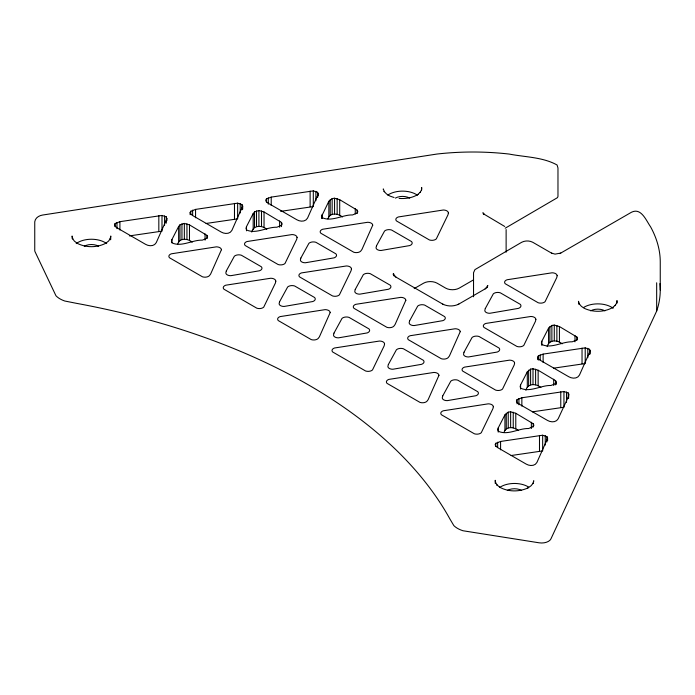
<?xml version="1.0" encoding="UTF-8"?>
<svg xmlns="http://www.w3.org/2000/svg" width="695" height="695" viewBox="0 0 695 695"><rect width="100%" height="100%" fill="white"/><g stroke="black" fill="none" stroke-linecap="round" stroke-linejoin="round"><path stroke-width="1.04" d="M533.656 481.348L533.769 480.749L532.883 483.616L533.204 483.129L531.015 485.814L527.705 488.081M167.035 218.36L156.245 242.651C154.194 246.569 148.86 246.308 145.524 244.31L117.038 227.864L115.135 226.388L114.475 224.885L115.109 223.521L119.914 221.679L161.996 215.45L166.314 216.866L167.035 220.445M242.685 206.076L231.895 230.375C229.845 234.285 224.52 234.033 221.175 232.034L192.689 215.589L190.786 214.103L190.126 212.609L190.76 211.237L195.564 209.395L237.647 203.166L241.964 204.582L242.685 206.076L242.685 209.212M318.345 193.792L307.555 218.091C305.496 222.009 300.171 221.748 296.826 219.75L268.339 203.305L266.446 201.819L265.777 200.325L266.411 198.952L271.215 197.111L313.306 190.882L317.624 192.307L318.345 195.886M547.712 438.137L536.922 462.436C534.863 466.345 529.538 466.084 526.193 464.095L497.707 447.649L495.813 446.164L495.144 444.67L495.778 443.297L500.582 441.455L542.665 435.226L546.982 436.642L547.712 440.23M568.614 396.289L568.979 394.456L568.258 392.97L563.94 391.546L521.858 397.775L517.054 399.616L516.411 400.989L517.08 402.483L518.983 403.969L547.469 420.414C550.805 422.412 556.139 422.664 558.189 418.755L568.614 396.289L568.614 398.383M590.255 350.784L579.465 375.074C577.406 378.992 572.081 378.732 568.736 376.733L540.25 360.288L538.356 358.811L537.687 357.308L538.321 355.944L543.125 354.103L585.207 347.874L589.525 349.29L590.255 350.784L590.255 353.92M171.926 239.558L171.457 241.426L172.108 242.929C181.551 247.307 192.515 239.784 202.315 240.14L206.997 238.237L207.605 236.847L206.936 235.353L189.483 224.885L184.349 223.416L179.979 224.824L178.641 226.474L171.926 239.558L171.926 242.694M246.482 226.639L246.013 228.507L246.664 230.01C256.108 234.389 267.071 226.874 276.862 227.23L281.553 225.319L282.161 223.938L281.492 222.435L264.039 211.975L258.905 210.507L254.535 211.914L253.197 213.565L246.482 226.639L246.482 230.827M321.663 216.232L328.848 201.281L332.158 198.579L334.556 198.223L339.699 199.691L357.143 210.151L357.812 211.654L357.204 213.035L352.521 214.946C342.722 214.59 331.767 222.105 322.315 217.726L321.663 216.232L321.663 218.317M498.219 427.938L497.75 429.805L498.402 431.308C507.845 435.687 518.809 428.172 528.6 428.528L533.291 426.617L533.899 425.227L533.23 423.733L515.777 413.273L510.643 411.805L508.236 412.152L504.935 414.863L498.219 427.938L498.219 432.125M520.59 384.891L520.121 386.759L520.772 388.262C530.216 392.64 541.179 385.126 550.97 385.482L555.661 383.57L556.269 382.189L555.6 380.686L538.147 370.227L533.004 368.758L530.606 369.115L527.305 371.816L520.59 384.891L520.59 389.078M541.857 341.219L541.388 343.087L542.039 344.59C551.491 348.968 562.446 341.445 572.246 341.801L576.928 339.898L577.536 338.508L576.867 337.006L559.423 326.546L554.28 325.078L551.882 325.434L548.572 328.136L541.857 341.219L541.857 345.398M659.92 283.595A187.294 108.133 0 0 1 656.671 311.039L550.927 538.894A9.617 5.551 0 0 1 539.155 542.812L462.957 530.745A23.978 13.839 0 0 1 453.87 525.655L449.943 519.043A575.582 332.314 0 0 0 76.242 303.289L64.791 301.022A23.978 13.839 0 0 1 55.965 295.775L35.063 251.781A9.617 5.551 0 0 1 34.75 250.061L34.75 221.801C35.245 217.891 38.885 215.65 42.508 215.059L436.929 154.047C460.915 151.328 485.197 151.336 509.174 154.064C524.977 157.139 542.917 157.053 557.095 165.01L557.972 167.99L557.972 196.251A6.585 3.805 0 0 1 557.251 197.78L505.213 228.203M177.685 244.041C179.684 237.464 187.98 238.524 192.237 242.173M251.764 232.061C253.449 224.885 262.163 225.145 266.793 229.263M327.892 218.847C329.89 212.27 338.187 213.33 342.444 216.979M547.139 346.64C548.824 339.455 557.546 339.725 562.168 343.834M503.979 432.429C505.969 425.844 514.265 426.904 518.531 430.561M525.863 390.321C527.548 383.136 536.271 383.397 540.892 387.515M487.942 285.688L485.127 288.894M417.678 194.591L420.414 192.081L420.101 192.541L421.596 189.761L421.474 190.352L421.665 187.459L421.665 189.57M612.538 307.616L615.414 305.157L615.11 305.618L616.752 302.864L616.639 303.454L616.995 300.561L616.995 302.673M105.371 243.493L108.498 241.139L110.462 238.402L110.131 238.898L110.792 236.005L110.67 239.784M414.177 288.616L423.55 283.204A9.617 5.551 0 0 1 437.146 283.204L445.643 288.112A9.617 5.551 0 0 0 459.239 288.112L473.338 279.963M457.875 304.618L486.196 288.269M559.84 253.606L631.52 212.218C641.311 207.345 646.228 220.697 650.581 226.822C656.445 237.473 660.215 249.47 660.25 261.702L660.25 289.954M418.095 194.357C412.491 197.945 405.654 198.9 399.121 198.414M612.938 307.39C604.355 312.359 593.339 312.472 584.391 308.38L581.376 306.347L579.126 303.68L579.448 304.158L578.492 301.3L578.605 304.01M105.744 243.285C96.953 247.811 85.937 247.811 77.145 243.285M560.761 253.076L555.053 254.118L551.456 253.076M458.796 304.097C453.826 306.591 447.667 306.591 442.689 304.097M528.061 487.881C519.139 492.069 508.123 491.973 499.488 487.099M280.684 211.35L313.306 206.58L313.306 190.882M206.076 223.469L237.647 218.864L237.647 203.166M129.374 235.909L161.996 231.148L161.996 215.45M553.646 368.168L585.207 363.572L585.207 347.874M532.37 411.848L563.94 407.244L563.94 391.546M511.103 455.529L542.665 450.925L542.665 435.226M394.082 197.51L389.956 196.086L386.455 193.905L384.057 191.281L384.378 191.759L383.258 188.918L383.379 189.518M483.268 213.704L504.726 226.466M552.377 253.606L532.761 242.277C529.347 240.513 525.09 240.513 521.676 242.277L474.928 269.634L473.538 272.718L473.538 296.791M394.899 276.497L443.61 304.618M77.527 243.493L74.391 241.139L72.428 238.402L72.758 238.898L72.098 236.005L72.219 238.724M484.337 214.321L482.869 212.644M395.968 277.114L393.153 273.917L393.665 275.437M499.887 487.325L496.951 484.893L497.255 485.345L495.544 482.599L495.665 483.199L495.24 480.306L495.24 483.477M656.671 282.787L656.671 311.039M589.525 349.29L589.525 354.519M587.796 348.291L587.796 357.708M582.036 348.082L582.036 363.78M576.867 337.006L576.867 340.15M574.991 335.546L574.991 341.818M568.258 392.97L568.258 398.2M566.521 391.963L566.521 402.431M560.769 391.754L560.769 407.452M559.423 326.546L559.423 342.244M556.877 325.469L556.877 341.167M556.269 382.189L556.269 384.283M555.6 380.686L555.6 384.874M554.28 325.078L554.28 340.776M553.724 379.218L553.724 385.499M551.882 325.434L551.882 341.132M549.919 326.485L549.919 342.183M548.572 328.136L548.572 343.834M546.982 436.642L546.982 441.881M545.254 435.643L545.254 445.061M543.125 354.103L543.125 362.469M540.197 354.832L540.197 360.071M539.494 435.435L539.494 451.133M538.321 355.944L538.321 360.123M538.147 370.227L538.147 385.925M537.687 357.308L537.687 359.402M535.602 369.141L535.602 384.839M533.23 423.733L533.23 426.869M533.004 368.758L533.004 384.457M531.354 422.265L531.354 428.546M530.606 369.115L530.606 384.813M528.643 370.166L528.643 385.864M527.305 371.816L527.305 387.515M521.858 397.775L521.858 406.149M518.922 398.513L518.922 404.794M517.054 399.616L517.054 403.804M515.777 413.273L515.777 428.971M513.24 412.187L513.24 427.885M510.643 411.805L510.643 427.503M508.236 412.152L508.236 427.851M506.273 413.212L506.273 428.911M506.125 229.55L506.125 252.215M504.935 414.863L504.935 430.561M500.582 441.455L500.582 449.83M497.655 442.194L497.655 447.424M495.778 443.297L495.778 446.433M487.43 285.471L487.43 287.565M483.381 213.304L483.381 214.173M393.665 273.7L393.665 275.793M357.143 210.151L357.143 213.296M355.267 208.682L355.267 213.921M339.699 199.691L339.699 215.389M337.153 198.614L337.153 214.312M334.556 198.223L334.556 213.921M332.158 198.579L332.158 214.277M330.195 199.63L330.195 215.328M328.848 201.281L328.848 216.979M322.132 214.355L322.132 218.543M317.624 192.307L317.624 197.536M315.886 191.299L315.886 200.725M310.126 191.09L310.126 206.797M281.492 222.435L281.492 226.622M279.616 220.967L279.616 227.248M271.215 197.111L271.215 205.485M268.287 197.849L268.287 204.13M266.411 198.952L266.411 202.097M264.039 211.975L264.039 227.673M261.502 210.889L261.502 226.587M258.905 210.507L258.905 226.205M256.507 210.854L256.507 226.553M254.535 211.914L254.535 227.613M253.197 213.565L253.197 229.263M241.964 204.582L241.964 209.821M240.227 203.583L240.227 213M234.476 203.374L234.476 219.073M206.936 235.353L206.936 238.489M205.06 233.885L205.06 240.157M195.564 209.395L195.564 217.77M192.637 210.133L192.637 215.363M190.76 211.237L190.76 214.373M190.126 212.609L190.126 214.694M189.483 224.885L189.483 240.592M186.946 223.807L186.946 239.506M184.349 223.416L184.349 239.123M181.951 223.773L181.951 239.471M179.979 224.824L179.979 240.522M178.641 226.474L178.641 242.173M166.314 216.866L166.314 223.147M164.576 215.867L164.576 225.284M158.825 215.659L158.825 231.357M119.914 221.679L119.914 230.045M116.977 222.409L116.977 228.69M115.109 223.521L115.109 226.657M395.386 198.101A10.095 5.829 0 0 1 409.659 198.101M590.663 310.847A10.095 5.829 0 0 1 604.937 310.847M583.409 307.607A19.225 11.103 0 0 1 613.12 308.259M507.307 490.444A10.095 5.829 0 0 1 521.589 490.444M499.757 487.404A19.225 11.103 0 0 1 528.669 487.091M76.189 243.589A19.225 11.103 0 0 1 106.7 243.589M84.312 246.23A10.095 5.829 0 0 1 98.586 246.23M387.723 195.139A19.225 11.103 0 0 1 417.452 195.226M221.418 249.757L210.628 274.047L209.351 275.741A5.065 2.928 0 0 1 202.471 276.81L169.519 257.784A5.065 2.928 0 0 1 171.361 253.805L216.38 246.847A5.065 2.928 0 0 1 221.418 249.757M275.802 281.154L275.437 282.978L263.735 307.138A5.065 2.928 0 0 1 256.855 308.206L223.903 289.181A5.065 2.928 0 0 1 225.745 285.202L270.763 278.243A5.065 2.928 0 0 1 275.802 281.154M297.069 237.473L296.704 239.306L285.011 263.466A5.065 2.928 0 0 1 278.122 264.526L245.17 245.5A5.065 2.928 0 0 1 247.012 241.53L292.03 234.562A5.065 2.928 0 0 1 297.069 237.473M330.177 312.55L319.387 336.849L318.119 338.535A5.065 2.928 0 0 1 311.238 339.603L278.278 320.577A5.065 2.928 0 0 1 280.128 316.599L325.138 309.64A5.065 2.928 0 0 1 330.177 312.55M351.453 268.869L351.088 270.703L339.395 294.862A5.065 2.928 0 0 1 332.505 295.922L299.554 276.897A5.065 2.928 0 0 1 301.395 272.927L346.414 265.959A5.065 2.928 0 0 1 351.453 268.869M372.72 225.189L361.93 249.488L360.662 251.182A5.065 2.928 0 0 1 353.781 252.242L320.821 233.216A5.065 2.928 0 0 1 322.671 229.246L367.681 222.278A5.065 2.928 0 0 1 372.72 225.189M384.561 343.947L384.196 345.78L372.503 369.931A5.065 2.928 0 0 1 365.613 371L332.662 351.974A5.065 2.928 0 0 1 334.512 347.995L379.522 341.036A5.065 2.928 0 0 1 384.561 343.947M405.837 300.266L395.047 324.565L393.77 326.259A5.065 2.928 0 0 1 386.889 327.319L353.937 308.293A5.065 2.928 0 0 1 355.779 304.323L400.798 297.356A5.065 2.928 0 0 1 405.837 300.266M448.379 212.913L448.014 214.746L436.312 238.898A5.065 2.928 0 0 1 429.432 239.966L396.48 220.94A5.065 2.928 0 0 1 398.322 216.962L443.341 210.003A5.065 2.928 0 0 1 448.379 212.913M438.945 375.343L428.155 399.642L426.886 401.328A5.065 2.928 0 0 1 419.997 402.396L387.046 383.371A5.065 2.928 0 0 1 388.887 379.392L433.906 372.433A5.065 2.928 0 0 1 438.945 375.343M460.22 331.663L449.43 355.962L448.153 357.656A5.065 2.928 0 0 1 441.273 358.716L408.312 339.69A5.065 2.928 0 0 1 410.163 335.72L455.173 328.752A5.065 2.928 0 0 1 460.22 331.663M493.328 406.74L492.964 408.573L481.261 432.724A5.065 2.928 0 0 1 474.381 433.793L441.429 414.767A5.065 2.928 0 0 1 443.271 410.788L488.29 403.83A5.065 2.928 0 0 1 493.328 406.74M514.595 363.059L514.239 364.892L502.537 389.052A5.065 2.928 0 0 1 495.648 390.112L462.696 371.087A5.065 2.928 0 0 1 464.547 367.116L509.557 360.149A5.065 2.928 0 0 1 514.595 363.059M535.871 319.379L535.506 321.212L523.804 345.372A5.065 2.928 0 0 1 516.924 346.44L483.972 327.415A5.065 2.928 0 0 1 485.814 323.436L530.832 316.477A5.065 2.928 0 0 1 535.871 319.379M557.138 275.707L556.773 277.54L545.08 301.691A5.065 2.928 0 0 1 538.191 302.759L505.239 283.734A5.065 2.928 0 0 1 507.089 279.755L552.099 272.796A5.065 2.928 0 0 1 557.138 275.707M226.309 270.954L225.84 272.822A4.787 2.763 0 0 0 230.81 275.689L259.556 270.763A5.213 3.006 0 0 0 261.32 266.75L241.33 255.204A5.213 3.006 0 0 0 234.363 256.22L226.309 270.954M279.59 301.717L279.121 303.585A4.787 2.763 0 0 0 284.09 306.452L312.837 301.526A5.213 3.006 0 0 0 314.609 297.512L294.611 285.966A5.213 3.006 0 0 0 287.652 286.983L279.59 301.717M300.865 258.036L300.396 259.904A4.787 2.763 0 0 0 305.357 262.771L334.113 257.854A5.213 3.006 0 0 0 335.876 253.831L315.878 242.286A5.213 3.006 0 0 0 308.919 243.311L300.865 258.036M333.974 333.113L333.504 334.981A4.787 2.763 0 0 0 338.474 337.848L367.221 332.922A5.213 3.006 0 0 0 368.984 328.909L348.994 317.363A5.213 3.006 0 0 0 342.027 318.38L333.974 333.113M355.249 289.433L354.78 291.301A4.787 2.763 0 0 0 359.741 294.167L388.488 289.25A5.213 3.006 0 0 0 390.26 285.228L370.261 273.682A5.213 3.006 0 0 0 363.303 274.707L355.249 289.433M376.516 245.752L376.047 247.629A4.787 2.763 0 0 0 381.016 250.495L409.763 245.57A5.213 3.006 0 0 0 411.527 241.547L391.537 230.01A5.213 3.006 0 0 0 384.57 231.027L376.516 245.752M388.357 364.51L387.888 366.378A4.787 2.763 0 0 0 392.857 369.245L421.604 364.319A5.213 3.006 0 0 0 423.368 360.305L403.378 348.76A5.213 3.006 0 0 0 396.411 349.776L388.357 364.51M409.624 320.829L409.155 322.697A4.787 2.763 0 0 0 414.124 325.564L442.871 320.647A5.213 3.006 0 0 0 444.644 316.625L424.645 305.079A5.213 3.006 0 0 0 417.686 306.104L409.624 320.829M442.741 395.907L442.272 397.775A4.787 2.763 0 0 0 447.232 400.641L475.979 395.716A5.213 3.006 0 0 0 477.752 391.702L457.753 380.156A5.213 3.006 0 0 0 450.794 381.173L442.741 395.907M464.008 352.226L463.539 354.094A4.787 2.763 0 0 0 468.508 356.961L497.255 352.044A5.213 3.006 0 0 0 499.019 348.021L479.029 336.476A5.213 3.006 0 0 0 472.061 337.501L464.008 352.226M485.284 308.554L484.815 310.422A4.787 2.763 0 0 0 489.775 313.289L518.522 308.363A5.213 3.006 0 0 0 520.294 304.341L500.296 292.804A5.213 3.006 0 0 0 493.337 293.82L485.284 308.554"/></g></svg>
